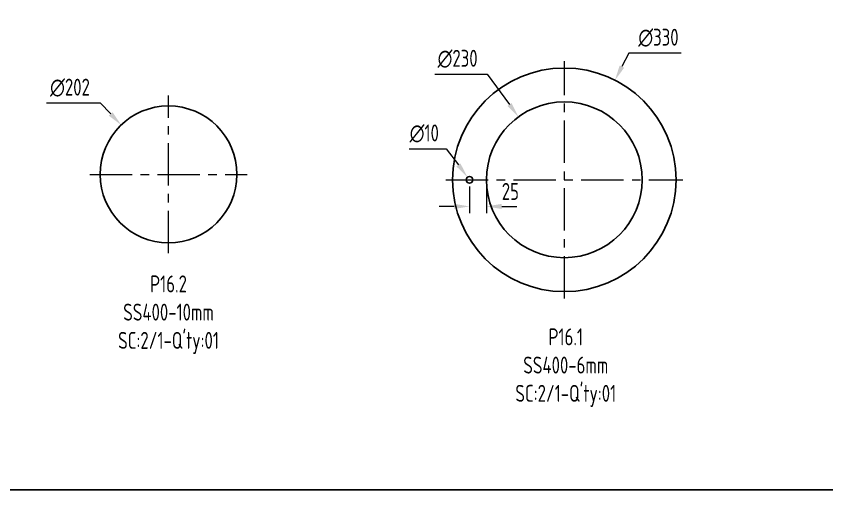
# Model space of a CAD drawing. Header units: millimetres. Extents: x -46397 to 283259, y -8690 to 23983.
# Drawn here: x 159347 to 161741, y -1903 to -505 of the extents above; entities that cross this region are included whole.
import ezdxf

# ---------------------------------------------------------------- set-up
doc = ezdxf.new("R2010")
doc.units = ezdxf.units.MM
doc.linetypes.add('CENTER', pattern=[2, 1.25, -0.25, 0.25, -0.25])
doc.layers.get('Defpoints').update_dxf_attribs({"lineweight": 0})
for name, color, linetype, lineweight in [('Dtext', 255, 'Continuous', 20), ('DUONGCHINH', 7, 'Continuous', 25), ('DUONGTAM', 1, 'CENTER', 0), ('PHANTOM 2', 8, 'Continuous', 0)]:
    doc.layers.add(name, color=color, linetype=linetype, lineweight=lineweight)
doc.styles.add('Chu va so', font='arial.ttf')
doc.styles.add('GHI CHÚ 1', font='isocp_IV25.ttf', dxfattribs={"width": 0.8})
doc.styles.get("Standard").update_dxf_attribs({"font": 'isocp.shx', "width": 0.8})
doc.styles.add('TCVN', font='arial.ttf')
doc.dimstyles.new('1-30SCALE', dxfattribs={"dimtxt": 75, "dimasz": 75, "dimexe": 37.5, "dimexo": 30, "dimgap": 30, "dimtad": 1, "dimtoh": 1, "dimdec": 0, "dimdsep": 46, "dimtxsty": 'GHI CHÚ 1', "dimcen": 0.09, "dimclrd": 256, "dimclre": 256, "dimclrt": 2, "dimadec": 0, "dimazin": 0, "dimtfac": 1, "dimtdec": 0, "dimtofl": 0, "dimtmove": 0, "dimatfit": 3, "dimfxl": 1, "dimlwd": 0, "dimlwe": 0, "dimarcsym": 0})

# ---------------------------------------------------------------- blocks, each defined once
blk = doc.blocks.new('*D650')
at = {"layer": 'Defpoints', "color": 0, "transparency": 16777216}
for p in [(159657, -825.7), (159936.5, -1117.4)]:
    blk.add_point(p, dxfattribs=at)
at = {"layer": 'PHANTOM 2', "linetype": 'Continuous', "lineweight": 0, "transparency": 16777216}
for p, q in [((159436.7, -760.7), (159594.7, -760.7)), ((159594.7, -760.7), (159625.9, -793.2))]:
    blk.add_line(p, q, dxfattribs=at)
at = {"layer": 'PHANTOM 2', "lineweight": 0, "transparency": 16777216}
for p, q in [((159796.7, -971.6), (159796.7, -971.4)), ((159796.7, -971.5), (159796.8, -971.5))]:
    blk.add_line(p, q, dxfattribs=at)
at = {"layer": 'PHANTOM 2', "transparency": 16777216}
blk.add_solid([(159631.3, -788), (159620.5, -798.4), (159657, -825.7)], dxfattribs=at)
at = {"layer": 'PHANTOM 2', "color": 2, "transparency": 16777216, "insert": (159505.7, -715.7), "char_height": 50, "attachment_point": 5, "style": 'GHI CHÚ 1'}
blk.add_mtext('∅202', dxfattribs=at)
blk = doc.blocks.new('*D651')
at = {"layer": 'Defpoints', "color": 0, "transparency": 16777216}
for p in [(161115.2, -693.5), (160815.9, -1281.7)]:
    blk.add_point(p, dxfattribs=at)
at = {"layer": 'PHANTOM 2', "linetype": 'Continuous', "lineweight": 0, "transparency": 16777216}
for p, q in [((161156, -613.3), (161135.6, -653.4)), ((161311, -613.3), (161156, -613.3))]:
    blk.add_line(p, q, dxfattribs=at)
at = {"layer": 'PHANTOM 2', "lineweight": 0, "transparency": 16777216}
for p, q in [((160965.4, -987.6), (160965.6, -987.6)), ((160965.5, -987.7), (160965.5, -987.5))]:
    blk.add_line(p, q, dxfattribs=at)
at = {"layer": 'PHANTOM 2', "transparency": 16777216}
blk.add_solid([(161128.9, -650), (161142.3, -656.8), (161115.2, -693.5)], dxfattribs=at)
at = {"layer": 'PHANTOM 2', "color": 2, "transparency": 16777216, "insert": (161243.5, -568.3), "char_height": 50, "attachment_point": 5, "style": 'GHI CHÚ 1'}
blk.add_mtext('∅330', dxfattribs=at)
blk = doc.blocks.new('*D652')
at = {"layer": 'Defpoints', "color": 0, "transparency": 16777216}
for p in [(160830, -801.8), (161101, -1173.5)]:
    blk.add_point(p, dxfattribs=at)
at = {"layer": 'PHANTOM 2', "linetype": 'Continuous', "lineweight": 0, "transparency": 16777216}
for p, q in [((160582.9, -675.5), (160738, -675.5)), ((160738, -675.5), (160803.5, -765.4))]:
    blk.add_line(p, q, dxfattribs=at)
at = {"layer": 'PHANTOM 2', "lineweight": 0, "transparency": 16777216}
for p, q in [((160965.4, -987.6), (160965.6, -987.6)), ((160965.5, -987.7), (160965.5, -987.5))]:
    blk.add_line(p, q, dxfattribs=at)
at = {"layer": 'PHANTOM 2', "transparency": 16777216}
blk.add_solid([(160809.6, -761), (160797.5, -769.8), (160830, -801.8)], dxfattribs=at)
at = {"layer": 'PHANTOM 2', "color": 2, "transparency": 16777216, "insert": (160650.4, -630.5), "char_height": 50, "attachment_point": 5, "style": 'GHI CHÚ 1'}
blk.add_mtext('∅230', dxfattribs=at)
blk = doc.blocks.new('*D653')
at = {"layer": 'Defpoints', "color": 0, "transparency": 16777216}
for p in [(160679.6, -979.6), (160691.5, -995.6)]:
    blk.add_point(p, dxfattribs=at)
at = {"layer": 'PHANTOM 2', "linetype": 'Continuous', "lineweight": 0, "transparency": 16777216}
for p, q in [((160507, -895.9), (160617, -895.9)), ((160617, -895.9), (160652.6, -943.5))]:
    blk.add_line(p, q, dxfattribs=at)
at = {"layer": 'PHANTOM 2', "lineweight": 0, "transparency": 16777216}
for p, q in [((160685.4, -987.6), (160685.6, -987.6)), ((160685.5, -987.7), (160685.5, -987.5))]:
    blk.add_line(p, q, dxfattribs=at)
at = {"layer": 'PHANTOM 2', "transparency": 16777216}
blk.add_solid([(160658.6, -939.1), (160646.6, -948), (160679.6, -979.6)], dxfattribs=at)
at = {"layer": 'PHANTOM 2', "color": 2, "transparency": 16777216, "insert": (160552, -850.9), "char_height": 50, "attachment_point": 5, "style": 'GHI CHÚ 1'}
blk.add_mtext('∅10', dxfattribs=at)
blk = doc.blocks.new('*D654')
at = {"layer": 'Defpoints', "color": 0, "transparency": 16777216}
for p in [(160685.5, -987.6), (160735.5, -987.6), (160735.5, -1066.2)]:
    blk.add_point(p, dxfattribs=at)
at = {"layer": 'PHANTOM 2', "linetype": 'Continuous', "lineweight": 0, "transparency": 16777216}
for p, q in [((160685.5, -1007.6), (160685.5, -1086.2)), ((160735.5, -1007.6), (160735.5, -1086.2)), ((160640.5, -1066.2), (160595.5, -1066.2)), ((160780.5, -1066.2), (160825.5, -1066.2))]:
    blk.add_line(p, q, dxfattribs=at)
at = {"layer": 'PHANTOM 2', "transparency": 16777216}
for points in [[(160640.5, -1058.7), (160640.5, -1073.7), (160685.5, -1066.2)], [(160780.5, -1058.7), (160780.5, -1073.7), (160735.5, -1066.2)]]:
    blk.add_solid(points, dxfattribs=at)
at = {"layer": 'PHANTOM 2', "color": 2, "transparency": 16777216, "insert": (160806.2, -1021.9), "char_height": 50, "attachment_point": 5, "style": 'GHI CHÚ 1'}
blk.add_mtext('25', dxfattribs=at)
blk = doc.blocks.new('*U1825')
at = {"lineweight": 25}
for points in [[(0, 0), (9003.9, 0), (9003.9, 5898), (0, 5898)], [(0, 0), (6807.8, 0), (6807.8, 5898), (0, 5898)]]:
    blk.add_lwpolyline(points, close=True, dxfattribs=at)
at = {"layer": 'Dtext', "ltscale": 0.1}
for tag, p, height, style in [('REV_3', (6865.8, 2215.3), 39.2, 'TCVN'), ('FOR_APPROVAL3', (7258, 2212.5, -0.4), 47.1, 'TCVN'), ('REV_2', (6865.8, 2068.9), 39.2, 'TCVN'), ('FOR_APPROVAL2', (7258, 2066.1, -0.4), 47.1, 'TCVN'), ('REV_1', (6865.8, 1922.5), 39.2, 'TCVN'), ('FOR_APPROVAL1', (7258, 1919.7, -0.3), 47.1, 'TCVN'), ('NGUOI_VE', (7675.9, 1774, -0.3), 47.1, 'TCVN'), ('NGUOI_KIEM_2', (8091.7, 1774, -0.4), 47.1, 'TCVN'), ('NGUOI_DUYET', (8594, 1774, -0.4), 47.1, 'TCVN'), ('REV_0', (6865.8, 1776.1), 39.2, 'TCVN'), ('1.1_A4', (8619.2, 89.3, -0.4), 47.1, 'Chu va so'), ('A4_A4', (8775.8, 89.3, -0.4), 47.1, 'Chu va so'), ('REV.', (8904.8, 89.3, -0.4), 47.1, 'Chu va so')]:
    blk.add_attdef(tag, p, '', height=height, dxfattribs=dict(at, style=style))
for tag, p, height, style, width in [('NGAY_REV03', (6965.2, 2212.5, -0.4), 40.8, 'TCVN', 0.95), ('NGAY_REV02', (6965.2, 2066.1, -0.4), 40.8, 'TCVN', 0.95), ('NGAY_REV01', (6965.2, 1919.7, -0.4), 40.8, 'TCVN', 0.95), ('NGAY_REV0', (6965.2, 1773.3, -0.4), 40.8, 'TCVN', 0.95), ('DWD.NO', (6961.6, 38.2, -0.4), 62.7, 'Chu va so', 0.85)]:
    blk.add_attdef(tag, p, '', height=height, dxfattribs=dict(at, style=style, width=width))
at = {"layer": 'Dtext', "lineweight": 25, "ltscale": 0.1, "style": 'Chu va so'}
for tag, p, height in [('PROJECT_CODE', (7415.1, 737.3), 94.1), ('TITLE1', (7007.5, 562.2, -0.4), 62.7), ('TITLE2', (7007.5, 414.7, -0.4), 62.7), ('TITLE3', (7007.5, 268.3, -0.4), 62.7)]:
    blk.add_attdef(tag, p, '', height=height, dxfattribs=at)

msp = doc.modelspace()

# ---------------------------------------------------------------- linework, layer by layer
at = {"layer": 'DUONGCHINH'}
for centre, radius in [((160965.54, -987.61), 330), ((160965.54, -987.61), 230), ((159796.74, -971.52), 202), ((160685.54, -987.61), 10)]:
    msp.add_circle(centre, radius, dxfattribs=at)
at = {"layer": 'DUONGTAM', "ltscale": 100}
for p, q in [((160965.56, -1337.61), (160965.56, -637.61)), ((159796.74, -1204.14), (159796.74, -738.9)), ((159564.1, -971.52), (160029.33, -971.52)), ((160615.54, -987.61), (161315.54, -987.61))]:
    msp.add_line(p, q, dxfattribs=at)

# ---------------------------------------------------------------- texts
at = {"color": 3, "char_height": 50, "attachment_point": 1}
for s, insert in [("\\A1;\\pxqc;P16.2\\PSS400-10mm\\PSC:2/1-Q'ty:01", (159563.84, -1269.88, -3)), ("\\A1;\\pxqc;P16.1\\PSS400-6mm\\PSC:2/1-Q'ty:01", (160736.94, -1426.19, -3))]:
    msp.add_mtext_dynamic_manual_height_columns(s, width=465.6456, gutter_width=37.5, heights=[0], dxfattribs=dict(at, insert=insert))

# ---------------------------------------------------------------- dimensions: what is measured, and where the dimension line sits
at = {"layer": 'PHANTOM 2'}
for p1, p2, picture, middle in [((160815.89, -1281.73), (161115.18, -693.5), '*D651', (161243.52, -568.28)), ((159936.49, -1117.38), (159657, -825.66), '*D650', (159505.73, -715.66))]:
    dim = msp.add_diameter_dim_2p(p1=p1, p2=p2, dimstyle='1-30SCALE', override={"dimtxt": 50, "dimasz": 45, "dimexe": 20, "dimexo": 20, "dimgap": 20, "dimlfac": 0.5, "dimtmove": 1}, dxfattribs=at)
    dim.commit()
    dim.dimension.update_dxf_attribs({"geometry": picture, "text_midpoint": middle})
for p1, p2, picture, middle in [((161101.05, -1173.46), (160830.03, -801.77), '*D652', (160737.95, -675.5)), ((160691.52, -995.63), (160679.55, -979.6), '*D653', (160617.03, -895.87))]:
    dim = msp.add_diameter_dim_2p(p1=p1, p2=p2, dimstyle='1-30SCALE', override={"dimtxt": 50, "dimasz": 45, "dimexe": 20, "dimexo": 20, "dimgap": 20, "dimlfac": 0.5, "dimtmove": 1}, dxfattribs=at)
    dim.commit()
    dim.dimension.update_dxf_attribs({"geometry": picture, "text_midpoint": middle, "dimtype": 163})
dim = msp.add_linear_dim(base=(160735.54, -1066.22), p1=(160685.54, -987.61), p2=(160735.54, -987.61), dimstyle='1-30SCALE', override={"dimtxt": 50, "dimasz": 45, "dimexe": 20, "dimexo": 20, "dimgap": 20, "dimlfac": 0.5, "dimtmove": 1}, dxfattribs=at)
dim.commit()
dim.dimension.update_dxf_attribs({"geometry": '*D654', "text_midpoint": (160806.19, -1066.89), "dimtype": 160})

# ---------------------------------------------------------------- next in the draw order: block references
at = {"xscale": 0.9084576280678549, "yscale": 0.9084576280678549, "zscale": 0.9084576280678549}
msp.add_blockref('*U1825', (155650.54, -1902.62), dxfattribs=at)

doc.saveas('drawing.dxf')
